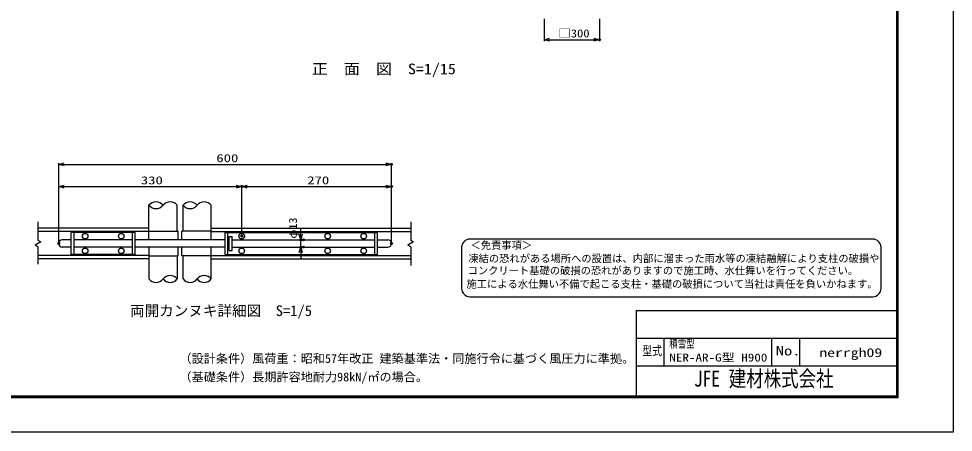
# Model space of a CAD drawing. Units: millimetres, scale not verified, with parts at other scales. Extents: x -4455 to 4455, y -3150 to 3150.
# Drawn here: x -600 to 4455, y -3150 to -910 of the extents above; entities that cross this region are included whole.
import ezdxf
from ezdxf.enums import TextEntityAlignment as Align

# ---------------------------------------------------------------- set-up
doc = ezdxf.new("R2010")
doc.units = ezdxf.units.MM
doc.header["$LTSCALE"] = 20
doc.header["$PDMODE"] = 32
doc.header["$PDSIZE"] = 10
for name, color, linetype, lineweight in [('0-0_1', 7, 'Continuous', 25), ('0-1_0', 7, 'Continuous', 25), ('0-4_EXTCNT-LMEC0', 1, 'Continuous', 25), ('0-B_D-TTL-TXT', 2, 'Continuous', 25)]:
    doc.layers.add(name, color=color, linetype=linetype, lineweight=lineweight)
doc.layers.add('0-2_DEFPOINTS', color=7, linetype='Continuous')
doc.layers.add('0-9_WAKU', color=7, linetype='Continuous')
doc.styles.add('ＭＳ ゴシック', font='')
doc.styles.get('ＭＳ ゴシック').set_extended_font_data('MS Gothic')

# ---------------------------------------------------------------- blocks, each defined once
blk = doc.blocks.new('_Open30')
at = {"layer": '0-1_0', "color": 1}
blk.add_line((0, 0), (-20, 0), dxfattribs=at)
blk.add_lwpolyline([(-20, 5.36), (0, 0), (-20, -5.36)], dxfattribs=at)

msp = doc.modelspace()

# ---------------------------------------------------------------- linework, layer by layer
at = {"layer": '0-0_1'}
for p, q in [((104.41, -2107.85), (104.41, -1920.03)), ((256.81, -2059.85), (256.81, -1920.03)), ((288.61, -2059.85), (288.61, -1920.03)), ((441.01, -2107.85), (441.01, -1920.03)), ((104.41, -2044.85), (-496.17, -2044.85)), ((104.41, -2062.85), (-496.17, -2062.85)), ((29.41, -2067.35), (-315.59, -2067.35)), ((-315.59, -2187.35), (-315.59, -2067.35)), ((-300.59, -2187.35), (-300.59, -2067.35)), ((14.41, -2187.35), (14.41, -2067.35)), ((29.41, -2187.35), (29.41, -2067.35)), ((104.41, -2059.85), (262.81, -2059.85)), ((262.81, -2107.85), (262.81, -2059.85)), ((441.01, -2059.85), (282.61, -2059.85)), ((282.61, -2107.85), (282.61, -2059.85)), ((441.01, -2044.85), (1520.13, -2044.85)), ((441.01, -2062.85), (1520.13, -2062.85)), ((516.01, -2067.35), (1341.01, -2067.35)), ((516.01, -2187.35), (516.01, -2067.35)), ((531.01, -2187.35), (531.01, -2067.35)), ((1326.01, -2187.35), (1326.01, -2067.35)), ((1341.01, -2187.35), (1341.01, -2067.35)), ((-315.59, -2107.85), (-364.49, -2107.85)), ((14.41, -2107.85), (-300.59, -2107.85)), ((516.01, -2107.85), (29.41, -2107.85)), ((531.01, -2107.85), (538.51, -2107.85)), ((538.51, -2089.85), (553.51, -2089.85)), ((538.51, -2164.85), (538.51, -2089.85)), ((553.51, -2164.85), (553.51, -2089.85)), ((553.51, -2107.85), (1326.01, -2107.85)), ((553.51, -2107.85), (873.21, -2107.85)), ((1341.01, -2107.85), (1396.51, -2107.85)), ((-315.59, -2146.85), (-364.49, -2146.85)), ((14.41, -2146.85), (-300.59, -2146.85)), ((516.01, -2146.85), (29.41, -2146.85)), ((104.41, -2146.85), (104.41, -2319.67)), ((262.81, -2194.85), (262.81, -2146.85)), ((282.61, -2194.85), (282.61, -2146.85)), ((441.01, -2319.67), (441.01, -2146.85)), ((531.01, -2146.85), (538.51, -2146.85)), ((538.51, -2164.85), (553.51, -2164.85)), ((553.51, -2146.85), (1326.01, -2146.85)), ((553.51, -2146.85), (873.21, -2146.85)), ((1341.01, -2146.85), (1396.51, -2146.85)), ((104.41, -2191.85), (-496.17, -2191.85)), ((104.41, -2209.85), (-496.17, -2209.85)), ((29.41, -2187.35), (-315.59, -2187.35)), ((104.41, -2194.85), (262.81, -2194.85)), ((256.81, -2194.85), (256.81, -2319.67)), ((441.01, -2194.85), (282.61, -2194.85)), ((288.61, -2319.67), (288.61, -2194.85)), ((441.01, -2191.85), (1520.13, -2191.85)), ((441.01, -2209.85), (1520.13, -2209.85)), ((516.01, -2187.35), (1341.01, -2187.35))]:
    msp.add_line(p, q, dxfattribs=at)
at = {"layer": '0-0_1', "color": 2}
for p, q in [((-496.17, -2010.02), (-496.17, -2110.03)), ((1520.13, -2010.02), (1520.13, -2110.03)), ((-481.17, -2118.69), (-511.17, -2136.01)), ((-496.17, -2110.03), (-481.17, -2118.69)), ((-496.17, -2144.67), (-511.17, -2136.01)), ((-496.17, -2144.67), (-496.17, -2239.69)), ((1520.13, -2144.67), (1505.13, -2136.01)), ((1520.13, -2144.67), (1520.13, -2245.81))]:
    msp.add_line(p, q, dxfattribs=at)
msp.add_lwpolyline([(1520.13, -2110.03), (1535.13, -2118.69), (1505.13, -2136.01)], dxfattribs=at)
at = {"layer": '0-0_1'}
for centre in [(-240.59, -2087.6), (-45.59, -2087.6), (606.01, -2087.6), (1071.01, -2087.6), (1266.01, -2087.6), (-240.59, -2167.1), (-45.59, -2167.1), (606.01, -2167.1), (1071.01, -2167.1), (1266.01, -2167.1)]:
    msp.add_circle(centre, 15, dxfattribs=at)
for centre, radius, start, end in [((142.51, -1950.58), 48.83, 38.71802, 141.28213), ((142.51, -1889.49), 48.83, 218.71787, 321.28198), ((218.71, -1950.58), 48.83, 38.71802, 141.28213), ((326.71, -1950.58), 48.83, 38.71802, 141.28213), ((326.71, -1889.49), 48.83, 218.71787, 321.28198), ((402.91, -1950.58), 48.83, 38.71802, 141.28213), ((-364.49, -2127.35), 19.5, 90, 270), ((1396.51, -2127.35), 19.5, 270, 90), ((142.51, -2289.13), 48.83, 218.71787, 321.28198), ((218.71, -2350.21), 48.83, 38.71802, 141.28213), ((218.71, -2289.13), 48.83, 218.71787, 321.28198), ((326.71, -2289.13), 48.83, 218.71787, 321.28198), ((402.91, -2350.21), 48.83, 38.71802, 141.28213), ((402.91, -2289.13), 48.83, 218.71787, 321.28198)]:
    msp.add_arc(centre, radius, start, end, dxfattribs=at)
at = {"layer": '0-1_0', "color": 1}
for p, q in [((-383.98, -2120.65), (-383.98, -1691.69)), ((-353.98, -1699.19), (1386.01, -1699.19)), ((1416.01, -2119.85), (1416.01, -1691.69)), ((-383.99, -2119.85), (-383.99, -1811.69)), ((-353.99, -1819.19), (576.01, -1819.19)), ((606.01, -2080.1), (606.01, -1811.69)), ((606.01, -2080.1), (606.01, -1811.69)), ((636.01, -1819.19), (1385.98, -1819.19)), ((1415.98, -2120.83), (1415.98, -1811.69)), ((925.61, -2077.85), (925.61, -2047.85)), ((932.26, -2107.85), (918.11, -2107.85)), ((925.61, -2146.85), (925.61, -2107.85)), ((932.26, -2146.85), (918.11, -2146.85)), ((925.61, -2176.85), (925.61, -2206.85))]:
    msp.add_line(p, q, dxfattribs=at)
at = {"layer": '0-1_0'}
for p, q in [((2739.89, -2490), (2739.89, -2955)), ((2739.89, -2490), (4147.5, -2490)), ((2739.89, -2640), (4147.5, -2640)), ((2889.89, -2640), (2889.89, -2790)), ((3472.5, -2640), (3472.5, -2790)), ((3622.5, -2640), (3622.5, -2790)), ((2739.89, -2790), (4147.5, -2790))]:
    msp.add_line(p, q, dxfattribs=at)
at = {"layer": '0-1_0', "color": 3}
msp.add_lwpolyline([(-4455, 3150), (4455, 3150), (4455, -3150), (-4455, -3150)], close=True, dxfattribs=at)
at = {"layer": '0-1_0'}
for points in [[(-4155, 2962.5), (4155, 2962.5), (4155, -2962.5), (-4155, -2962.5)], [(-4153.13, 2960.62), (4153.12, 2960.62), (4153.12, -2960.63), (-4153.13, -2960.63)], [(-4151.25, 2958.75), (4151.25, 2958.75), (4151.25, -2958.75), (-4151.25, -2958.75)], [(-4149.38, 2956.87), (4149.37, 2956.87), (4149.37, -2956.88), (-4149.38, -2956.88)], [(-4147.5, 2955), (4147.5, 2955), (4147.5, -2955), (-4147.5, -2955)]]:
    msp.add_lwpolyline(points, close=True, dxfattribs=at)
at = {"layer": '0-2_DEFPOINTS'}
for p in [(2541.15, -1023.79), (1416.01, -1699.19), (606.01, -1819.19), (1415.98, -1819.19), (-383.99, -2127.35), (-383.98, -2128.15), (606.01, -2087.6), (925.61, -2107.85), (939.76, -2107.85), (1416.01, -2127.35), (939.76, -2146.85), (1415.98, -2128.33)]:
    msp.add_point(p, dxfattribs=at)
at = {"layer": '0-4_EXTCNT-LMEC0'}
for p, q in [((2241.15, -911.29), (2241.15, -1031.29)), ((2541.15, -911.29), (2541.15, -1031.29)), ((2271.15, -1023.79), (2511.15, -1023.79))]:
    msp.add_line(p, q, dxfattribs=at)
at = {"layer": '0-B_D-TTL-TXT'}
for p, q in [((4019.37, -2103.57), (1840.24, -2103.57)), ((1795.69, -2148.13), (1795.69, -2370.89)), ((4063.92, -2370.89), (4063.92, -2148.13)), ((1840.24, -2415.44), (4019.37, -2415.44))]:
    msp.add_line(p, q, dxfattribs=at)
for centre, start, end in [((1840.24, -2148.13), 90, 180), ((4019.37, -2148.13), 0, 90), ((1840.24, -2370.89), 180, 270), ((4019.37, -2370.89), 270, 0)]:
    msp.add_arc(centre, 44.55, start, end, dxfattribs=at)

# ---------------------------------------------------------------- block references
at = {"layer": '0-1_0', "xscale": 1.5, "yscale": 1.5}
for p, rotation in [((-383.98, -1699.19), 180), ((-383.99, -1819.19), 180), ((606.01, -1819.19), 180), ((925.61, -2107.85), 270), ((925.61, -2146.85), 90)]:
    msp.add_blockref('_Open30', p, dxfattribs=dict(at, rotation=rotation))
for p in [(1416.01, -1699.19), (606.01, -1819.19), (1415.98, -1819.19)]:
    msp.add_blockref('_Open30', p, dxfattribs=at)
at = {"layer": '0-4_EXTCNT-LMEC0', "xscale": 1.5, "yscale": 1.5, "rotation": 180}
msp.add_blockref('_Open30', (2241.15, -1023.79), dxfattribs=at)
at = {"layer": '0-4_EXTCNT-LMEC0', "xscale": 1.5, "yscale": 1.5}
msp.add_blockref('_Open30', (2541.15, -1023.79), dxfattribs=at)

# ---------------------------------------------------------------- texts
at = {"layer": '0-0_1', "style": 'ＭＳ ゴシック'}
for s, height, width, p in [('正\u3000面\u3000図  S=1/15', 57.77, 1.1, (985.23, -1228.51)), ('積雪型', 43.3, 0.75, (2918.97, -2704.83)), ('NER-AR-G型 H900', 43.3, 1.2, (2918.97, -2779.83)), ('nerrgh09', 48.11, 1.3, (3730.17, -2756.97))]:
    msp.add_text(s, height=height, dxfattribs=dict(at, width=width)).set_placement(p, align=Align.BOTTOM_LEFT)
msp.add_text('両開カンヌキ詳細図  S=1/5', height=57.77, dxfattribs=at).set_placement((2.1, -2537.64), align=Align.BOTTOM_LEFT)
at = {"layer": '0-1_0', "color": 3, "style": 'ＭＳ ゴシック', "width": 1.35}
for s, p in [('600', (468.76, -1700.02)), ('330', (60.38, -1820.02)), ('270', (960.37, -1820.02))]:
    msp.add_text(s, height=43.26, dxfattribs=at).set_placement(p, align=Align.BOTTOM_LEFT)
at = {"layer": '0-1_0', "color": 3, "style": 'ＭＳ ゴシック', "width": 1.1}
msp.add_text('φ13', height=43.26, rotation=90, dxfattribs=at).set_placement((917.81, -2101.07), align=Align.BOTTOM_LEFT)
at = {"layer": '0-1_0', "style": 'ＭＳ ゴシック'}
for s, width, p in [('型式', 0.75, (2773.32, -2748.89)), ('No.', 1.3, (3494.73, -2748.89))]:
    msp.add_text(s, height=50.51, dxfattribs=dict(at, width=width)).set_placement(p, align=Align.BOTTOM_LEFT)
at = {"layer": '0-4_EXTCNT-LMEC0', "color": 3, "style": 'ＭＳ ゴシック', "width": 1.15}
msp.add_text('□300', height=43.26, dxfattribs=at).set_placement((2318.25, -1024.61), align=Align.BOTTOM_LEFT)
at = {"layer": '0-9_WAKU', "style": 'ＭＳ ゴシック', "width": 0.8}
msp.add_text('JFE 建材株式会社', height=86.59, dxfattribs=at).set_placement((3051.93, -2928.5), align=Align.BOTTOM_LEFT)
at = {"layer": '0-B_D-TTL-TXT', "color": 7, "style": 'ＭＳ ゴシック'}
for s, height, p in [('＜免責事項＞ \u3000\u3000', 40.76, (1843.55, -2169.67)), ('凍結の恐れがある場所への設置は、内部に溜まった雨水等の凍結融解により支柱の破損や', 40.76, (1831.49, -2241.4)), ('コンクリート基礎の破損の恐れがありますので施工時、水仕舞いを行ってください。', 40.76, (1827.83, -2306.82)), ('施工による水仕舞い不備で起こる支柱・基礎の破損について当社は責任を負いかねます。 ', 40.76, (1821.6, -2379.44)), ('（設計条件）風荷重：昭和57年改正 建築基準法・同施行令に基づく風圧力に準拠。', 48.09, (269.29, -2788.6)), ('（基礎条件）長期許容地耐力98kN/㎡の場合。', 48.09, (269.29, -2888.6))]:
    msp.add_text(s, height=height, dxfattribs=at).set_placement(p, align=Align.BOTTOM_LEFT)

doc.saveas('drawing.dxf')
